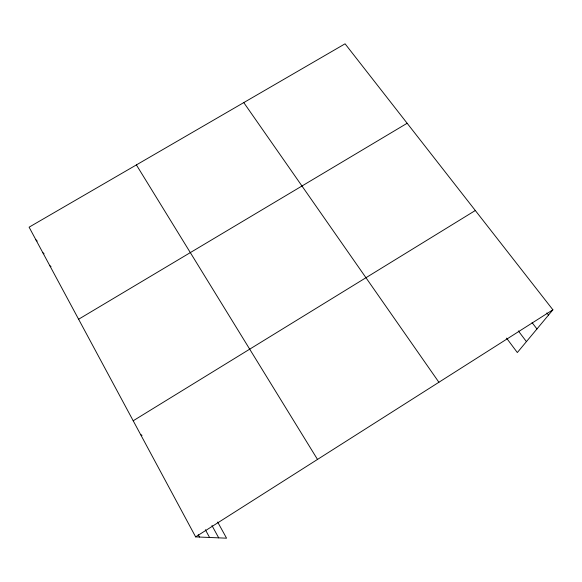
<?xml version="1.0" encoding="UTF-8"?>
<svg xmlns="http://www.w3.org/2000/svg" width="582" height="582" viewBox="0 0 582 582"><rect width="100%" height="100%" fill="white"/><g stroke="black" fill="none" stroke-linecap="round" stroke-linejoin="round"><path stroke-width="0.87" d="M217.653 522.032L226.565 538.19L195.639 536.888L29.1 227.176L345.068 43.81L552.9 309.806L517.333 352.547L506.544 338.113M195.639 536.888L552.9 309.806M133.198 420.771L475.312 210.509M78.606 319.249L407.145 123.268M140.64 434.608L142.044 435.314M49.739 265.567L51.027 266.723M42.77 252.595L44.072 253.803M35.888 239.799L37.212 241.05M546.862 312.956L548.513 315.08M532.072 322.595L536.953 328.968M518.344 330.918L526.426 341.619M243.771 102.592L438.901 382.265M136.392 164.91L317.503 459.431M211.964 525.553L218.708 537.863M205.366 529.736L209.571 537.477M198.222 534.705L199.488 537.048"/></g></svg>
